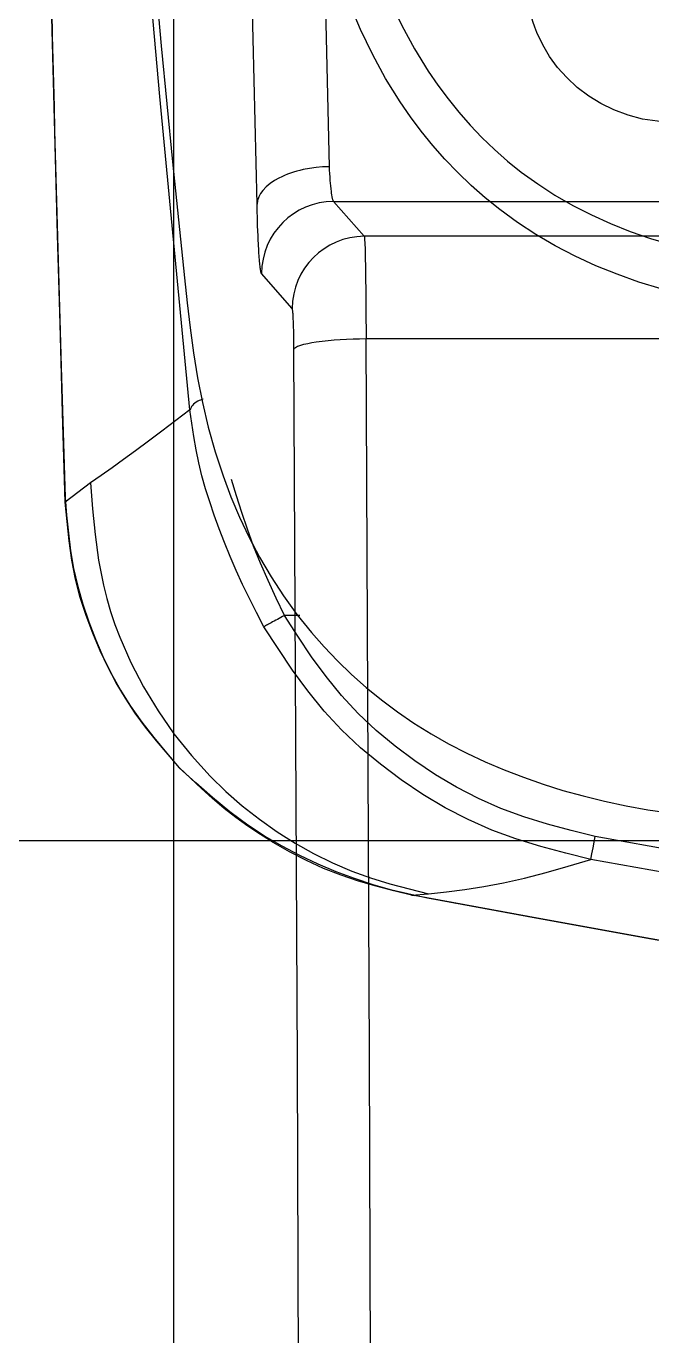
# Model space of a CAD drawing. Header units: millimetres. Extents: x 6886222 to 6919728, y 230959 to 276095.
# Drawn here: x 6911386.9 to 6911413, y 256538.8 to 256593.2 of the extents above; entities that cross this region are included whole.
import ezdxf
from ezdxf.xclip import XClip

# ---------------------------------------------------------------- set-up
doc = ezdxf.new("R2010")
doc.units = ezdxf.units.MM
doc.header["$LTSCALE"] = 100
doc.header["$XCLIPFRAME"] = 2
doc.linetypes.add('ST-DASH', pattern=[2.7, 1.5, -1.2])
for name, color, linetype in [('BP', 7, 'Continuous'), ('U-74C-EX$0$FUR_욕실', 8, 'Continuous'), ('U-74C-EX$0$HAT', 8, 'Continuous'), ('U-74C-EX$0$S-ELE', 4, 'Continuous'), ('결로방지', 4, 'ST-DASH')]:
    doc.layers.add(name, color=color, linetype=linetype)

# ---------------------------------------------------------------- blocks, each defined once
blk = doc.blocks.new('U-74C-EX$0$S-CEN')
at = {"layer": 'U-74C-EX$0$S-ELE'}
h = blk.add_hatch(dxfattribs=at)
h.set_pattern_fill('DOTS', color=256, scale=50, angle=-90)
h.set_pattern_definition([(270, (7430, 8342.5), (79.375, -39.6875), [0, -79.375])])
h.paths.add_polyline_path([(1770, 6175), (1770, 3905), (205, 3905), (205, 6175)])
blk = doc.blocks.new('U-74C-EX$0$대변기')
blk.add_wipeout([(22.249, 172.542), (8.912, 147.747), (6.746, 136.341), (0, 0), (6.746, -136.341), (8.912, -147.747), (22.075, -172.29), (48.748, -190.928), (71.393, -195), (166.776, -195), (163.874, -199.595), (211.559, -201.09), (211.593, -201.598), (211.811, -202.635), (212.508, -203.592), (213.122, -203.98), (214.154, -204.198), (220.754, -204.198), (220.754, -206.356), (211.679, -206.357), (211.156, -206.396), (210.27, -206.678), (209.31, -207.428), (208.746, -208.406), (208.586, -209.092), (208.561, -209.456), (208.566, -265.023), (208.683, -265.023), (208.781, -265.75), (209.146, -266.635), (209.439, -267.037), (210.115, -267.628), (210.657, -267.918), (211.055, -268.028), (211.754, -268.123), (489.288, -268.123), (490.393, -267.862), (490.867, -267.712), (491.452, -267.223), (492.007, -266.495), (492.243, -265.953), (492.338, -265.585), (492.393, -265), (492.393, -209.472), (492.274, -208.615), (492.053, -208.038), (491.645, -207.418), (491.175, -206.97), (490.657, -206.651), (490.048, -206.44), (489.564, -206.376), (489.288, -206.356), (294.651, -206.356), (294.651, -204.198), (299.371, -204.198), (299.927, -204.142), (300.815, -203.772), (301.133, -203.526), (301.57, -203.013), (301.802, -202.567), (301.976, -201.864), (301.977, -201.814), (356.763, -202.115), (409.646, -200.732), (451.071, -197.491), (521.76, -184.127), (558.832, -171.77), (607.507, -146.927), (640.318, -121.724), (666.396, -92.635), (682.862, -64.812), (689.365, -48.845), (694.462, -30.579), (696.683, -17.3), (697.462, -8.646), (697.701, 0.017), (696.016, 21.31), (691.269, 41.797), (683.337, 62.602), (669.046, 87.706), (652.78, 108.071), (630.642, 128.959), (599.081, 150.929), (558.195, 170.853), (516.937, 184.225), (478.6, 192.501), (440.581, 197.364), (409.565, 199.556), (375.328, 200.688), (311.092, 200.701), (281.722, 200.871), (251.346, 200.76), (223.329, 200.377), (188.294, 199.951), (182.405, 198.155), (177.518, 194.766), (79.796, 195), (40.704, 194.567), (37.247, 193.227), (37.247, 185.308)]).dxf.layer = 'U-74C-EX$0$FUR_욕실'
at = {"layer": 'U-74C-EX$0$FUR_욕실'}
for p, q in [((189.356, 198.453, 0), (188.56, 199.506, 0)), ((321.987, 195), (71.393, 195)), ((177.518, 194.766, 0), (177.518, 194.751, 0)), ((200.942, 191.528), (319.361, 194.282)), ((196.606, 190.066), (198.055, 191.341)), ((183.844, 189.756, 0), (183.844, 190.391, 0)), ((201.052, 188.343), (199.603, 187.068)), ((201.052, 188.343), (201.052, 30.494)), ((209.041, 188.683), (202.495, 188.531)), ((195.349, 186.996), (195.349, 0)), ((199.603, 0), (199.603, 187.068)), ((172.204, 184.952, 0), (172.435, 185.919, 0)), ((172.225, 185.098, 0), (172.204, 184.987, 0)), ((172.225, 185.098, 0), (172.278, 184.394, 0)), ((172.101, 184.441, 0), (172.204, 184.952, 0)), ((171.901, 183.323, 0), (171.89, 183.262, 0)), ((172.766, 172.397, 0), (173.706, 177.643, 0)), ((173.729, 172.225, 0), (174.668, 177.466, 0))]:
    blk.add_line(p, q, dxfattribs=at)
for centre, radius, start, end in [((198.049, 188.338), 3.003, 0.1069, 89.8807), ((87.462, 19012.519), 18822.832, 269.9661769, 270.3270496), ((196.599, 187.063), 3.003, 0.1069, 89.8807), ((87.937, 18978.659), 18791.97, 269.9644947, 270.3274972), ((193.573, 282.523, 0), 106.745, 259.27388, 259.79894)]:
    blk.add_arc(centre, radius, start, end, dxfattribs=at)
for points, knots in [([(451.847, 196.232, 0), (445.553, 196.879, 0), (432.963, 198.173, 0), (412.657, 199.478, 0), (391.014, 200.38, 0), (368.136, 200.856, 0), (347.193, 201.018, 0), (328.214, 201.007, 0), (311.185, 200.828, 0), (294.444, 200.49, 0), (276.451, 199.94, 0), (257.294, 199.11, 0), (237.029, 197.926, 0), (217.216, 196.407, 0), (202.89, 195.121, 0), (193.717, 194.093, 0), (189.796, 193.121, 0), (186.226, 191.526, 0), (183.254, 189.513, 0), (180.802, 187.061, 0), (178.865, 184.356, 0), (177.36, 181.291, 0), (176.263, 177.937, 0), (175.559, 174.37, 0), (175.401, 171.903, 0), (175.322, 170.669, 0)], [0, 0, 0, 0, 0.060795, 0.121595, 0.195943, 0.270352, 0.344706, 0.402267, 0.459897, 0.51754, 0.575118, 0.649316, 0.723553, 0.797769, 0.871482, 0.887461, 0.9034, 0.917212, 0.931, 0.942342, 0.953679, 0.964966, 0.976261, 0.988125, 1, 1, 1, 1]), ([(188.56, 199.506, 0), (193.493, 199.653, 0), (203.36, 199.948, 0), (218.314, 200.291, 0), (233.393, 200.56, 0), (248.653, 200.748, 0), (264.077, 200.857, 0), (279.665, 200.884, 0), (295.335, 200.842, 0), (305.84, 200.748, 0), (311.092, 200.701, 0)], [0, 0, 0, 0, 0.124137, 0.248272, 0.372714, 0.497153, 0.622686, 0.748222, 0.874111, 1, 1, 1, 1]), ([(311.092, 200.701, 0), (311.087, 200.701, 0), (305.593, 200.759, 0), (294.627, 200.844, 0), (278.253, 200.887, 0), (264.675, 200.854, 0), (255.224, 200.793, 0), (250.513, 200.753, 0), (247.825, 200.727, 0), (245.811, 200.706, 0), (243.799, 200.684, 0), (241.789, 200.66, 0), (239.781, 200.635, 0), (237.106, 200.6, 0), (233.769, 200.553, 0), (229.772, 200.49, 0), (225.784, 200.422, 0), (221.804, 200.349, 0), (216.509, 200.243, 0), (211.231, 200.126, 0), (205.969, 199.999, 0), (202.031, 199.897, 0), (198.1, 199.79, 0), (193.672, 199.664, 0), (190.562, 199.568, 0), (188.755, 199.512, 0)], [0, 0, 0, 0, 0.000125, 0.131782, 0.26344, 0.395063, 0.46087, 0.493772, 0.510223, 0.526674, 0.543126, 0.559577, 0.576028, 0.592479, 0.625382, 0.658284, 0.691187, 0.724089, 0.756992, 0.822798, 0.8557, 0.888602, 0.921505, 0.954407, 1, 1, 1, 1]), ([(177.518, 194.751, 0), (178.255, 195.395, 0), (179.75, 196.701, 0), (182.405, 198.155, 0), (185.361, 199.216, 0), (187.481, 199.408, 0), (188.56, 199.506, 0)], [0, 0, 0, 0, 0.235161, 0.476872, 0.73393, 1, 1, 1, 1]), ([(188.755, 199.512, 0), (187.763, 199.431, 0), (185.75, 199.266, 0), (182.819, 198.325, 0), (179.987, 196.887, 0), (178.35, 195.481, 0), (177.518, 194.766, 0)], [0, 0, 0, 0, 0.2410881, 0.4891852, 0.7403912, 1, 1, 1, 1]), ([(189.356, 198.453, 0), (187.924, 198.349, 0), (184.975, 198.135, 0), (180.754, 196.398, 0), (177.289, 193.832, 0), (174.783, 190.784, 0), (173.107, 187.689, 0), (172.55, 185.474, 0), (172.278, 184.394, 0)], [0, 0, 0, 0, 0.178897, 0.368256, 0.562198, 0.713546, 0.860354, 1, 1, 1, 1]), ([(192.39, 194.32, 0), (191.792, 195.107, 0), (190.597, 196.678, 0), (189.77, 197.862, 0), (189.356, 198.453, 0)], [0, 0, 0, 0, 0.500365, 1, 1, 1, 1]), ([(192.39, 194.32, 0), (198.166, 194.886, 0), (209.719, 196.017, 0), (227.429, 197.343, 0), (240.421, 198.188, 0), (247.632, 198.505, 0), (248.726, 198.554, 0)], [0, 0, 0, 0, 0.314595, 0.629182, 0.94376, 1, 1, 1, 1]), ([(198.385, -168.282, 0), (198.388, -168.701, 0), (198.4, -170.197, 0), (198.627, -172.741, 0), (199.289, -175.907, 0), (200.445, -178.924, 0), (202.101, -181.665, 0), (204.2, -183.946, 0), (206.811, -185.935, 0), (209.956, -187.493, 0), (213.557, -188.582, 0), (217.277, -189.278, 0), (224.738, -190.197, 0), (238.401, -191.748, 0), (257.976, -193.816, 0), (279.916, -195.742, 0), (301.726, -197.242, 0), (322.265, -198.221, 0), (341.414, -198.776, 0), (359.05, -199.034, 0), (376.888, -199.028, 0), (396.39, -198.738, 0), (417.571, -198.016, 0), (440.368, -196.526, 0), (461.417, -194.336, 0), (480.637, -191.533, 0), (498.012, -188.306, 0), (515.242, -184.344, 0), (531.635, -179.771, 0), (547.174, -174.623, 0), (561.856, -168.97, 0), (576.255, -162.582, 0), (590.289, -155.442, 0), (603.876, -147.535, 0), (616.386, -139.209, 0), (627.839, -130.55, 0), (638.266, -121.655, 0), (648.124, -112.12, 0), (657.309, -101.96, 0), (665.436, -91.558, 0), (672.499, -80.976, 0), (678.555, -70.32, 0), (683.819, -59.252, 0), (688.209, -47.9, 0), (691.679, -36.307, 0), (694.214, -24.537, 0), (695.786, -12.602, 0), (696.305, -1.181, 0), (695.887, 9.642, 0), (694.743, 19.826, 0), (692.887, 29.906, 0), (690.067, 40.933, 0), (686.019, 52.799, 0), (680.514, 65.337, 0), (674.002, 77.385, 0), (666.633, 88.729, 0), (658.497, 99.338, 0), (649.727, 109.251, 0), (640.314, 118.581, 0), (630.356, 127.312, 0), (618.858, 136.273, 0), (605.694, 145.251, 0), (590.78, 154.031, 0), (575.332, 161.876, 0), (559.465, 168.806, 0), (541.951, 175.335, 0), (522.758, 181.244, 0), (501.905, 186.362, 0), (480.646, 190.415, 0), (459.06, 193.454, 0), (437.233, 195.588, 0), (415.665, 196.907, 0), (394.445, 197.638, 0), (373.633, 197.927, 0), (353.05, 197.818, 0), (332.507, 197.384, 0), (312.066, 196.597, 0), (291.744, 195.397, 0), (271.798, 193.901, 0), (255.532, 192.294, 0), (242.697, 191.132, 0), (233.169, 190.375, 0), (223.763, 189.307, 0), (216.129, 188.114, 0), (210.316, 186.524, 0), (206.85, 184.792, 0), (204.178, 182.734, 0), (202.111, 180.499, 0), (200.4, 177.684, 0), (199.171, 174.361, 0), (198.489, 170.79, 0), (198.42, 168.332, 0), (198.385, 167.103, 0)], [0, 0, 0, 0, 0.001013, 0.003622, 0.006228, 0.009035, 0.011841, 0.014627, 0.017416, 0.020908, 0.024426, 0.027971, 0.031501, 0.045381, 0.066017, 0.085104, 0.104198, 0.12328, 0.137934, 0.152601, 0.167268, 0.181921, 0.200236, 0.218565, 0.236881, 0.250956, 0.265043, 0.279128, 0.293198, 0.305689, 0.318219, 0.330762, 0.343296, 0.355806, 0.368283, 0.37916, 0.390074, 0.400992, 0.41189, 0.422754, 0.432485, 0.442242, 0.451997, 0.461726, 0.47128, 0.480865, 0.490446, 0.499993, 0.508129, 0.516286, 0.524445, 0.532584, 0.543445, 0.554344, 0.565246, 0.576112, 0.586613, 0.597144, 0.607694, 0.61824, 0.628753, 0.642488, 0.65626, 0.670054, 0.683843, 0.697592, 0.714681, 0.731786, 0.74888, 0.766406, 0.783944, 0.801471, 0.818416, 0.835382, 0.852348, 0.869292, 0.88688, 0.904485, 0.922096, 0.939692, 0.948425, 0.957164, 0.965892, 0.974611, 0.978706, 0.982792, 0.98541, 0.988024, 0.991033, 0.994042, 0.997019, 1, 1, 1, 1]), ([(172.225, 185.098, 0), (172.464, 186.088, 0), (172.95, 188.1, 0), (174.252, 190.71, 0), (175.794, 192.969, 0), (176.939, 194.152, 0), (177.518, 194.751, 0)], [0, 0, 0, 0, 0.270791, 0.550445, 0.772318, 1, 1, 1, 1]), ([(172.435, 185.919, 0), (172.435, 185.919, 0), (172.713, 186.966, 0), (173.451, 189.044, 0), (175.101, 192.125, 0), (176.68, 193.85, 0), (177.518, 194.766, 0)], [0, 0, 0, 0, 0.000057, 0.313063, 0.635328, 1, 1, 1, 1]), ([(183.38, 191.246, 0), (184.16, 191.648, 0), (185.721, 192.452, 0), (188.053, 193.348, 0), (190.17, 194.017, 0), (191.65, 194.219, 0), (192.39, 194.32, 0)], [0, 0, 0, 0, 0.249697, 0.499449, 0.749698, 1, 1, 1, 1]), ([(192.838, 193.771, 0), (192.812, 193.847, 0), (192.747, 194.032, 0), (192.584, 194.236, 0), (192.453, 194.293, 0), (192.39, 194.32, 0)], [0, 0, 0, 0, 0.2616046, 0.6429837, 1, 1, 1, 1]), ([(183.844, 190.391, 0), (184.815, 190.847, 0), (186.759, 191.76, 0), (188.584, 192.316, 0), (189.497, 192.594, 0)], [0, 0, 0, 0, 0.499774, 1, 1, 1, 1]), ([(173.706, 177.643, 0), (174.051, 179.041, 0), (174.742, 181.837, 0), (176.9, 185.61, 0), (179.744, 188.903, 0), (182.168, 190.465, 0), (183.38, 191.246, 0)], [0, 0, 0, 0, 0.249801, 0.499766, 0.749853, 1, 1, 1, 1]), ([(183.844, 190.391, 0), (183.789, 190.491, 0), (183.681, 190.691, 0), (183.538, 190.954, 0), (183.428, 191.158, 0), (183.396, 191.217, 0), (183.38, 191.246, 0)], [0, 0, 0, 0, 0.25, 0.5, 0.75, 1, 1, 1, 1]), ([(198.055, 191.341), (198.075, 191.359), (198.162, 191.375), (198.324, 191.403), (198.579, 191.427), (198.912, 191.452), (199.324, 191.474), (200.009, 191.504), (200.557, 191.519), (200.941, 191.528)], [0, 0, 0, 0, 0.028186, 0.086265, 0.174467, 0.290367, 0.433154, 0.601507, 1, 1, 1, 1]), ([(202.495, 188.531), (202.489, 188.894), (202.429, 189.442), (202.239, 190.136), (201.991, 190.724), (201.614, 191.284), (201.145, 191.516), (200.942, 191.528)], [0, 0, 0, 0, 0.301773, 0.453409, 0.595897, 0.831215, 1, 1, 1, 1]), ([(174.668, 177.466, 0), (174.995, 178.795, 0), (175.648, 181.452, 0), (177.694, 185.038, 0), (180.392, 188.168, 0), (182.693, 189.65, 0), (183.844, 190.391, 0)], [0, 0, 0, 0, 0.250023, 0.500028, 0.750018, 1, 1, 1, 1]), ([(194.904, 189.994), (195.121, 189.995), (195.518, 190), (195.985, 190.012), (196.285, 190.028), (196.442, 190.037), (196.54, 190.052), (196.594, 190.056), (196.606, 190.066)], [0, 0, 0, 0, 0.381845, 0.69832, 0.819995, 0.912437, 0.972806, 1, 1, 1, 1]), ([(194.904, 189.994), (194.938, 189.985), (195.009, 189.902), (195.127, 189.6), (195.24, 188.971), (195.325, 188.053), (195.347, 187.356), (195.349, 186.996)], [0, 0, 0, 0, 0.034067, 0.09655, 0.321312, 0.648161, 1, 1, 1, 1]), ([(196.405, 167.07, 0), (196.405, 167.07, 0), (196.415, 168.382, 0), (196.579, 170.991, 0), (197.324, 174.804, 0), (198.682, 178.363, 0), (200.538, 181.387, 0), (202.757, 183.784, 0), (205.575, 185.974, 0), (209.203, 187.79, 0), (213.024, 188.934, 0), (215.486, 189.33, 0), (216.433, 189.482, 0)], [0, 0, 0, 0, 0.000002, 0.106732, 0.213329, 0.32269, 0.432016, 0.52638, 0.620826, 0.765115, 0.909718, 1, 1, 1, 1]), ([(202.495, 188.531), (202.303, 188.522), (201.959, 188.502), (201.52, 188.46), (201.239, 188.42), (201.103, 188.379), (201.06, 188.357), (201.052, 188.343)], [0, 0, 0, 0, 0.394723, 0.703633, 0.907827, 0.967538, 1, 1, 1, 1]), ([(199.603, 187.068), (199.567, 187.056), (199.441, 187.056), (199.189, 187.037), (198.799, 187.031), (198.287, 187.019), (197.664, 187.011), (196.673, 187.001), (195.891, 186.997), (195.349, 186.996)], [0, 0, 0, 0, 0.026666, 0.086995, 0.17921, 0.301254, 0.448612, 0.617954, 1, 1, 1, 1]), ([(165.795, 147.063, 0), (166.772, 153.397, 0), (168.726, 166.07, 0), (171.044, 178.681, 0), (172.204, 184.987, 0)], [0, 0, 0, 0, 0.499908, 1, 1, 1, 1]), ([(165.795, 147.063, 0), (166.757, 153.306, 0), (168.682, 165.796, 0), (170.961, 178.226, 0), (172.101, 184.441, 0)], [0, 0, 0, 0, 0.49991, 1, 1, 1, 1]), ([(172.278, 184.394, 0), (172.387, 183.397, 0), (172.606, 181.398, 0), (173.339, 178.897, 0), (173.706, 177.643, 0)], [0, 0, 0, 0, 0.498685, 1, 1, 1, 1]), ([(204.348, 174.247), (204.348, 175.077), (204.687, 176.719), (206.059, 178.726), (207.649, 179.785), (208.684, 180.116), (209.003, 180.189)], [0, 0, 0, 0, 0.2681868, 0.5244934, 0.7665182, 0.8712251, 0.8712251, 0.8712251, 0.8712251])]:
    blk.add_open_spline(points, degree=3, knots=knots, dxfattribs=at)
blk = doc.blocks.new('U-74C-EX$0$A$Ce93e390f')
at = {"layer": 'U-74C-EX$0$HAT'}
h = blk.add_hatch(dxfattribs=at)
h.set_pattern_fill('_USER', color=256, scale=300, angle=180, double=1, pattern_type=0)
h.set_pattern_definition([(180, (2e-14, 100), (-4e-14, -300), []), (270, (2e-14, 100), (300, -6e-14), [])])
h.paths.add_polyline_path([(1340, 1450), (0, 1450), (0, 0), (1340, 0)])
at = {"layer": 'U-74C-EX$0$FUR_욕실', "xscale": -1}
blk.add_blockref('U-74C-EX$0$대변기', (1469.488, 399.99), dxfattribs=at)
blk = doc.blocks.new('U-74C-EX', base_point=(50, 0))
at = {"layer": 'U-74C-EX$0$FUR_욕실', "xscale": -1}
blk.add_blockref('U-74C-EX$0$A$Ce93e390f', (1785, -3040), dxfattribs=at)
at = {"layer": 'U-74C-EX$0$S-ELE'}
blk.add_blockref('U-74C-EX$0$S-CEN', (50, -6980), dxfattribs=at)

msp = doc.modelspace()

# ---------------------------------------------------------------- block references
at = {"layer": 'BP'}
ref = msp.add_blockref('U-74C-EX', (6908948.056, 256119.377), dxfattribs=dict(at, rotation=90))
XClip(ref).set_block_clipping_path([(-85.000000015, 299.9999999944), (-85.0000000013, -7479.9999999991), (15775.0000000003, -7479.9999999991), (15775.0000000003, 2920.0000000009), (3995.0000000002, 2920), (3995.0000000002, 300.0000000019)])

# ---------------------------------------------------------------- next in the draw order: linework, layer by layer
at = {"layer": '결로방지'}
msp.add_lwpolyline([(6913778.056, 266244.377), (6913778.056, 265909.377), (6915228.056, 265909.377), (6915228.056, 256559.377), (6909453.056, 256559.377), (6909453.056, 260569.377), (6907228.056, 260569.377), (6907228.056, 265814.377), (6909063.056, 265814.377), (6909063.056, 267044.377)], dxfattribs=at)

doc.saveas('drawing.dxf')
